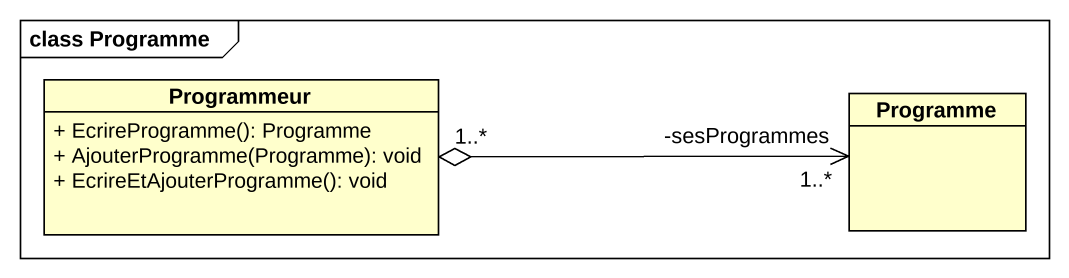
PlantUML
@startuml
mainframe class Programme
hide circle
hide empty members
skinparam classAttributeIconSize 0
class Programmeur {
  + EcrireProgramme(): Programme
  + AjouterProgramme(Programme): void
  + EcrireEtAjouterProgramme(): void
}
class Programme
Programme "-sesProgrammes\n1..*" <-left-o "1..*" Programmeur
@enduml
